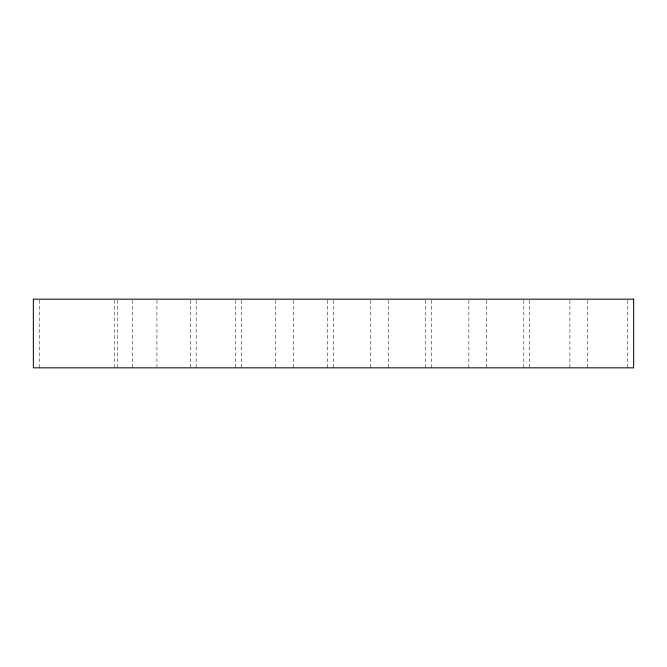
<?xml version="1.0" encoding="UTF-8"?>
<svg xmlns="http://www.w3.org/2000/svg" width="667" height="667" viewBox="0 0 667 667"><rect width="100%" height="100%" fill="white"/><g stroke="black" fill="none" stroke-linecap="round" stroke-linejoin="round"><path stroke-width="0.5" stroke-dasharray="3.33 2.5" d="M627.764 300.208L627.764 367.834M587.552 300.208L587.552 367.834M569.893 300.208L569.893 367.834M529.673 300.208L529.673 367.834M523.795 300.208L523.795 367.834M486.518 300.208L486.518 367.834M468.859 300.208L468.859 367.834M431.591 300.208L431.591 367.834M425.704 300.208L425.704 367.834M388.427 300.208L388.427 367.834M370.777 300.208L370.777 367.834M333.5 300.208L333.5 367.834M327.614 300.208L327.614 367.834M293.28 300.208L293.28 367.834M275.629 300.208L275.629 367.834M241.296 300.208L241.296 367.834M235.409 300.208L235.409 367.834M196.173 300.208L196.173 367.834M190.295 300.208L190.295 367.834M156.945 300.208L156.945 366.792M132.416 300.208L132.416 367.834M117.709 300.208L117.709 366.792M114.766 300.208L114.766 367.834M39.236 300.208L39.236 367.834"/><path stroke-width="1" d="M633.65 299.166L33.35 299.166L33.35 367.834L633.65 367.834L633.65 299.166"/></g></svg>
